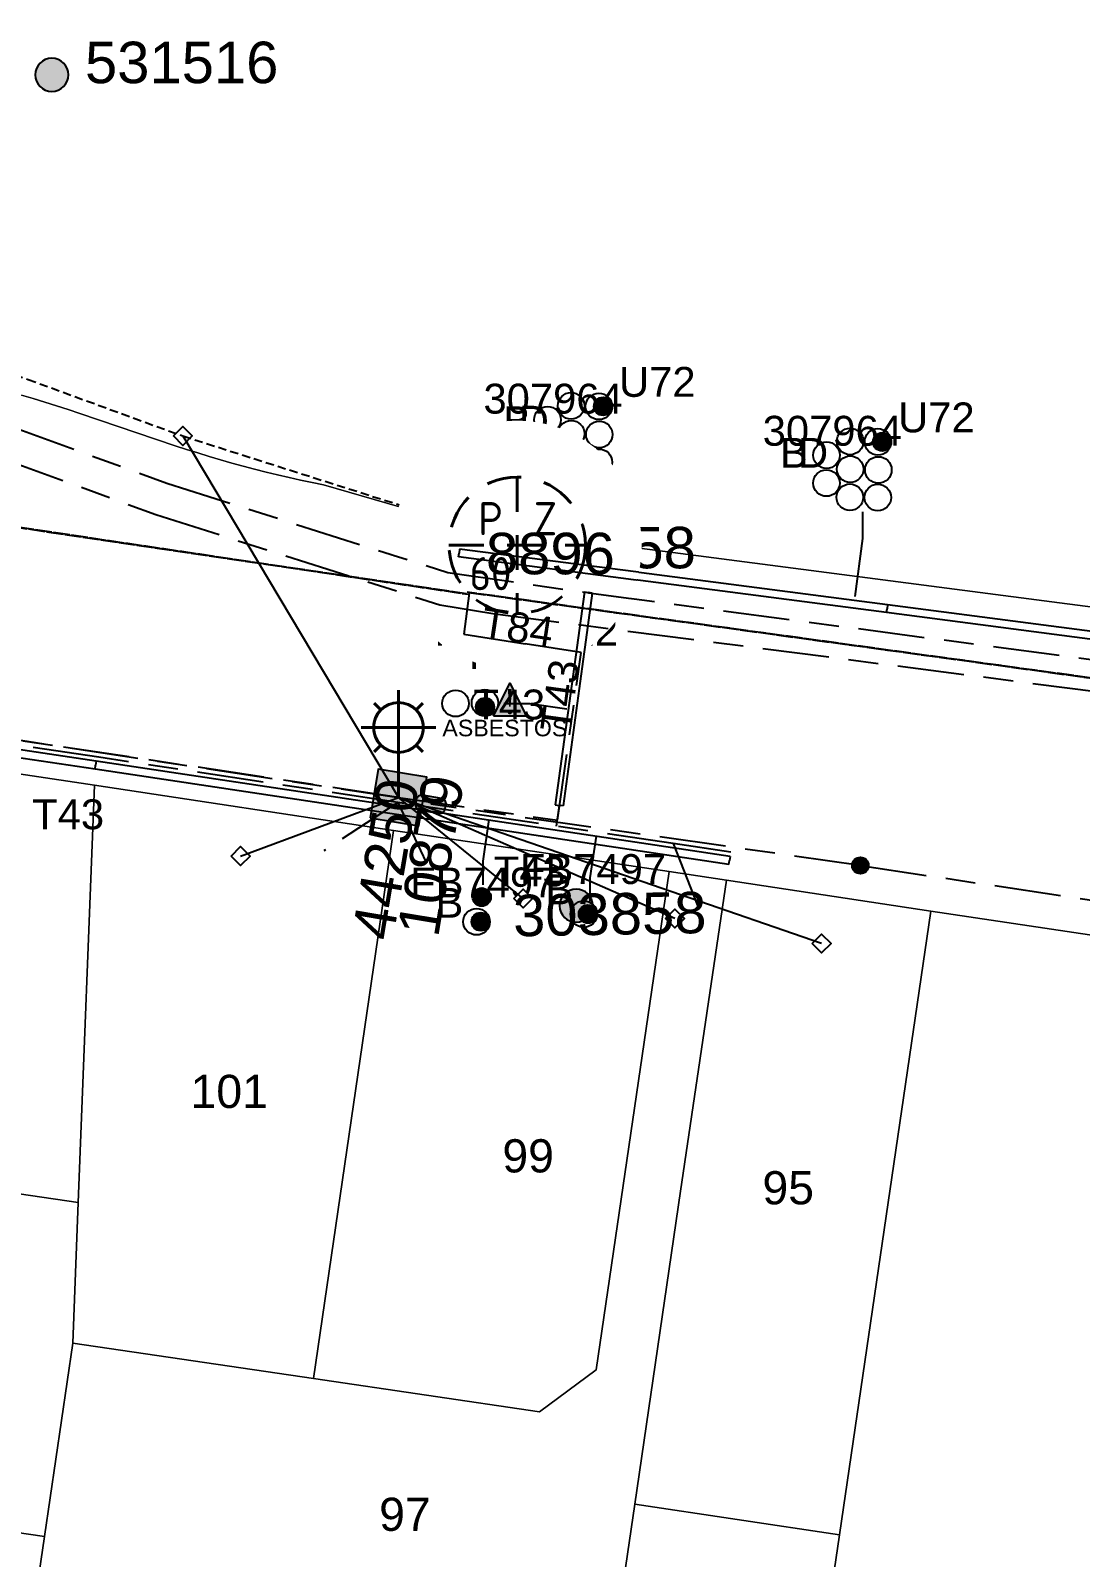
# Model space of a CAD drawing. Header units: metres. Extents: x 302094 to 304730, y 6265242 to 6268907.
# Drawn here: x 303761.1 to 303824.4, y 6267766.2 to 6267858.3 of the extents above; entities that cross this region are included whole.
import ezdxf
from ezdxf.enums import TextEntityAlignment as Align

# ---------------------------------------------------------------- set-up
doc = ezdxf.new("R2010")
doc.units = ezdxf.units.M
for name, pattern in [('Cable Exist OH', [1, 1, 0]), ('Cable Exist UG', [8.2, 4, -1.2, 1.8, -1.2]), ('Dash', [5, 3, -2]), ('DASHED', [0.75, 0.5, -0.25])]:
    doc.linetypes.add(name, pattern=pattern)
doc.layers.get('0').update_dxf_attribs({"color": 6})
for name, color, linetype in [('_User Miscellaneous12', 7, 'Continuous'), ('Duct_SP_EXT', 7, 'Continuous'), ('Equip_HV_EXT', 7, 'Continuous'), ('Equip_LV_EXT', 7, 'Continuous'), ('Equip_SL_EXT', 7, 'Continuous'), ('Equip_SP_SL_EXT', 7, 'Continuous'), ('Mains_HV_EXT', 1, 'Continuous'), ('Mains_LV_EXT', 5, 'Continuous'), ('Mains_SL_EXT', 3, 'Continuous'), ('Services_SP_EXT', 7, 'Continuous'), ('SupportsOH_SP_TR_HV_LV_SL_EXT', 7, 'Continuous'), ('SupportsUG_SP_LV_SL_EXT', 7, 'Continuous'), ('Trench_SP_EXT', 7, 'Continuous')]:
    doc.layers.add(name, color=color, linetype=linetype)
doc.layers.add('Cadastre Land Parcels_SP_EXT', color=7, linetype='Continuous', lineweight=5)
doc.layers.add('Cadastre Roads_SP_EXT', color=9, linetype='Continuous', lineweight=5)
doc.layers.add('UNKNOWN_FEATURES', color=1, linetype='DASHED', plot=False)
doc.styles.add('COLUMN_LABEL', font='arial.ttf')
doc.styles.add('iecARIAL', font='arial.ttf', dxfattribs={"height": 2})
doc.styles.add('iecNAME', font='times.ttf')
doc.styles.add('IESYMBOL1', font='isocp.shx')
doc.styles.add('POLE_LABEL', font='arial.ttf')
doc.styles.add('SLCP_LABEL', font='arial.ttf', dxfattribs={"height": 3.5})
doc.styles.get("Standard").update_dxf_attribs({"font": 'arial.ttf'})

# ---------------------------------------------------------------- blocks, each defined once
blk = doc.blocks.new('COLUMN_EXT')
blk.add_hatch(color=256).paths.add_polyline_path([(-1.485, 1.485), (-1.485, -1.485), (1.485, -1.485), (1.485, 1.485)])
blk.add_lwpolyline([(-1.485, -1.485), (1.485, -1.485), (1.485, 1.485), (-1.485, 1.485)], close=True)
for tag, height, style, flags, p in [('ASSET_NUM', 2.5, 'COLUMN_LABEL', 8, (2, 2)), ('STRUCTURE_PLANT_NUMBER', 0.2, 'POLE_LABEL', 9, (1.813, 0.031)), ('STREET_CODE', 0.2, 'COLUMN_LABEL', 9, (1.813, -0.2))]:
    blk.add_attdef(tag, text='', height=height, dxfattribs=dict(style=style, flags=flags)).set_placement(p, align=Align.MIDDLE_LEFT)
at = {"flags": 9}
for tag, p in [('OWNED_BY', (1.813, -0.6)), ('STATE', (1.813, -0.8)), ('COLUMN_TYPE', (1.813, -0.4)), ('USAGE', (1.813, -1)), ('STREETNAME', (1.813, -1.6)), ('SUBURB', (1.813, -1.8)), ('LEGEND', (1.813, -1.2)), ('LOCATION', (1.813, -1.4)), ('NOTES', (1.813, -2))]:
    blk.add_attdef(tag, text='', height=0.2, dxfattribs=at).set_placement(p, align=Align.MIDDLE_LEFT)
at = {"flags": 1}
blk.add_attdef('Z', (1.813, -2.351), '', height=0.2, dxfattribs=at)
blk = doc.blocks.new('DUCT_EXT')
blk.add_circle((0, 0.8), 0.8)
at = {"flags": 1}
blk.add_attdef('Z', (0, 0), '', height=0.2, dxfattribs=at)
at = {"flags": 9}
for tag, p in [('DUCT_CODE', (0, 0)), ('XSECT_TYPE', (0, -0.2)), ('STATE', (0, -0.6)), ('FB_REFERENCE', (0, -0.4)), ('NOTES', (0, -0.8))]:
    blk.add_attdef(tag, text='', height=0.2, dxfattribs=at).set_placement(p, align=Align.MIDDLE_LEFT)
blk = doc.blocks.new('SL_LANTERN_EXT')
at = {"lineweight": 40}
for p, q in [((0, 1.968), (0, 6.468)), ((-1.459, 5.676), (-1.061, 5.278)), ((1.458, 5.676), (1.06, 5.278)), ((-2.25, 4.218), (2.25, 4.218)), ((-1.459, 2.759), (-1.061, 3.157)), ((1.458, 2.759), (1.06, 3.157)), ((0, 0), (0, 2.721))]:
    blk.add_line(p, q, dxfattribs=at)
blk.add_circle((0, 4.218), 1.5, dxfattribs=at)
at = {"style": 'iecARIAL', "flags": 8}
blk.add_attdef('ASSET_NUM', (1.5, 1.5), '', height=2.5, dxfattribs=at)
for tag, p, height, flags in [('CONSTRUCTED_VOLTAGE', (0.981, -0.653), 0.2, 9), ('CONTROL_TYPE', (0.981, -0.853), 0.2, 9), ('LANTERN_PURPOSE', (0.981, -1.053), 0.2, 9), ('LNUMBER', (2.181, -3.253), 2.5, 8), ('OPERATING_VOLTAGE', (0.981, -1.653), 0.2, 9), ('ORIENTATION', (0.981, -1.853), 0.2, 9), ('LANTERN_TYPE', (0.981, -1.253), 0.2, 9), ('NO_PHASES', (0.981, -1.453), 0.2, 9), ('OWNED_BY', (0.981, -2.053), 0.2, 9), ('STATE', (0.981, -2.253), 0.2, 9), ('CEXIST', (0.981, -2.653), 0.2, 9), ('CNEW', (0.981, -2.853), 0.2, 9), ('USAGE', (0.981, -2.453), 0.2, 9), ('CNUMBER', (0.981, -3.053), 0.2, 9), ('CREMOVE', (0.981, -3.253), 0.2, 9), ('CREPLACE', (0.981, -3.453), 0.2, 9), ('LKINGHEIGHT', (0.981, -3.653), 0.2, 9), ('LBRACKET', (0.981, -3.853), 0.2, 9), ('LBRACKETVOCAB', (0.981, -4.053), 0.2, 9), ('LCATEGORY', (0.981, -4.253), 0.2, 9), ('LCHARGE1', (0.981, -4.453), 0.2, 9), ('LCHARGE1PERCENT', (0.981, -4.653), 0.2, 9), ('LCHARGE2', (0.981, -4.853), 0.2, 9), ('LCHARGE2PERCENT', (0.981, -5.053), 0.2, 9), ('LCHARGE3', (0.981, -5.253), 0.2, 9), ('LCHARGE3PERCENT', (0.981, -5.453), 0.2, 9), ('LEXIST', (0.981, -5.653), 0.2, 9), ('LLAMP', (0.981, -5.853), 0.2, 9), ('LLAMPVOCAB', (0.981, -6.053), 0.2, 9), ('LMAST', (0.981, -6.253), 0.2, 9), ('LMASTVOCAB', (0.981, -6.453), 0.2, 9), ('LNEW', (0.981, -6.653), 0.2, 9), ('LANTNUMBER', (0.981, -6.853), 0.2, 9), ('LOUTREACH', (0.981, -7.253), 0.2, 9), ('LOUTREACHVOCAB', (0.981, -7.453), 0.2, 9), ('LRATECODE', (0.981, -7.653), 0.2, 9), ('LREMOVE', (0.981, -7.853), 0.2, 9), ('LREPLACE', (0.981, -8.053), 0.2, 9), ('LTYPE', (0.981, -8.253), 0.2, 9), ('LTYPEVOCAB', (0.981, -8.453), 0.2, 9), ('STREETNAME', (0.981, -9.253), 0.2, 9), ('LEGEND', (0.981, -8.653), 0.2, 9), ('LOCATION', (0.981, -8.853), 0.2, 9), ('NOTES', (0.981, -9.053), 0.2, 9), ('SUBURB', (0.981, -9.453), 0.2, 1)]:
    blk.add_attdef(tag, p, '', height=height, dxfattribs=dict(flags=flags))
blk = doc.blocks.new('CCP_EXT')
at = {"flags": 9}
for tag, p in [('STATE', (0, -1.8)), ('USAGE', (0, -1.2)), ('LEGEND', (0, -1.4)), ('LIFE_SUPPORT', (0, -1.6)), ('NOTES', (0, -2))]:
    blk.add_attdef(tag, text='', height=0.2, dxfattribs=at).set_placement(p, align=Align.MIDDLE_LEFT)
blk.add_wipeout([(0, 0.566), (0.566, 0), (0, -0.566), (-0.566, 0)])
blk.add_lwpolyline([(-0.566, 0), (0, 0.566), (0.566, 0), (0, -0.566), (-0.566, 0)])
at = {"flags": 1}
blk.add_attdef('Z', (0, 0), '', height=0.2, dxfattribs=at)
at = {"flags": 9}
for tag, p in [('CCP_TYPE', (0, 0)), ('OPERATING_VOLTAGE', (0, -0.6)), ('ORIENTATION', (0, -0.8)), ('OWNED_BY', (0, -1)), ('CONSTRUCTED_VOLTAGE', (0, -0.2)), ('NO_PHASES', (0, -0.4))]:
    blk.add_attdef(tag, text='', height=0.2, dxfattribs=at).set_placement(p, align=Align.MIDDLE_LEFT)
blk = doc.blocks.new('POLE_EXT')
blk.add_hatch(color=256).paths.add_polyline_path([(-1, 0, 1), (1, 0, 1)])
blk.add_lwpolyline([(-1, 0, 1), (1, 0, 1)], format="xyb", close=True)
for tag, height, flags, p in [('pNumber', 2.5, 8, (-17.84, 2.067)), ('OWNED_BY', 0.2, 9, (1.355, -0.4)), ('SPECIAL_USE', 0.2, 9, (1.355, -0.8)), ('STATE', 0.2, 9, (1.355, -1)), ('PARENT', 0.2, 9, (1.355, -0.6)), ('cLV', 0.2, 9, (1.355, -1.4)), ('hDepth', 0.2, 9, (1.355, -1.6)), ('hDia', 0.2, 9, (1.355, -1.8)), ('USAGE', 0.2, 9, (1.355, -1.2)), ('cHV', 0.2, 9, (1.355, -2)), ('LBRACKET', 0.2, 9, (1.355, -2.2)), ('LExisting', 0.2, 9, (1.355, -2.4)), ('LANTNUMBER', 0.2, 9, (1.355, -2.6)), ('LOther', 0.2, 9, (1.355, -2.8)), ('cLinedev', 0.2, 9, (1.355, -3.4)), ('LRemove', 0.2, 9, (1.355, -3)), ('LEGEND', 0.2, 9, (1.355, -3.2)), ('LOCATION', 0.2, 9, (1.355, -3.6)), ('pExisting', 0.2, 9, (1.355, -3.8)), ('pFooting', 0.2, 9, (1.355, -4.4)), ('pNew', 0.2, 9, (1.355, -4.6)), ('PFNUMBER', 0.2, 9, (1.355, -4)), ('NEWPFNUMBER', 0.2, 9, (1.355, -4.2)), ('pRelocate', 0.2, 9, (1.355, -5)), ('pRemove', 0.2, 9, (1.355, -5.2)), ('pReplace', 0.2, 9, (1.355, -5.4)), ('pStay', 0.2, 9, (1.355, -5.6)), ('cspan', 0.2, 9, (1.355, -6)), ('STREETNAME', 0.2, 9, (1.355, -6.2)), ('SUBURB', 0.2, 9, (1.355, -6.4)), ('pType', 0.2, 9, (1.355, -5.8)), ('OPERATED_BY', 0.2, 9, (1.355, -7.014)), ('NOTES', 0.2, 9, (1.355, -6.6)), ('MAINTAINED_BY', 0.2, 9, (1.355, -6.814))]:
    blk.add_attdef(tag, text='', height=height, dxfattribs=dict(flags=flags)).set_placement(p, align=Align.MIDDLE_LEFT)
at = {"style": 'POLE_LABEL'}
for tag, height, flags, p in [('ASSET_NUM', 2.5, 8, (2, 2)), ('STRUCTURE_PLANT_NUMBER', 0.2, 9, (1.355, 0.028)), ('STREET_CODE', 0.2, 9, (1.355, -0.2))]:
    blk.add_attdef(tag, text='', height=height, dxfattribs=dict(at, flags=flags)).set_placement(p, align=Align.MIDDLE_LEFT)
at = {"flags": 1}
blk.add_attdef('Z', (1.355, -7.328), '', height=0.2, dxfattribs=at)
blk = doc.blocks.new('SL_STJ_EXT')
h = blk.add_hatch(color=256)
edge = h.paths.add_edge_path()
edge.add_ellipse((-0.586, 0.131), major_axis=(0.226, 0.226), ratio=1, start_angle=44.99996, end_angle=135)
edge.add_line((-0.906, 0.131), (-0.906, -0.131))
edge.add_ellipse((-0.586, -0.131), major_axis=(0.226, 0.226), ratio=1, start_angle=134.99996, end_angle=225)
edge.add_line((-0.586, -0.451), (0.586, -0.451))
edge.add_ellipse((0.586, -0.131), major_axis=(-0.226, 0.226), ratio=1, start_angle=134.99996, end_angle=225)
edge.add_line((0.906, -0.131), (0.906, 0.131))
edge.add_ellipse((0.586, 0.131), major_axis=(-0.226, 0.226), ratio=1, start_angle=224.99996, end_angle=315)
edge.add_line((0.586, 0.451), (-0.586, 0.451))
blk.add_lwpolyline([(-0.906, 0.131), (-0.906, -0.131, 0.414214), (-0.586, -0.451), (0.586, -0.451, 0.414214), (0.906, -0.131), (0.906, 0.131, 0.414214), (0.586, 0.451), (-0.586, 0.451, 0.414214)], format="xyb", close=True)
at = {"flags": 1}
blk.add_attdef('Z', (0, 0), '', height=0.2, dxfattribs=at)
at = {"flags": 9}
for tag, p in [('ORIENTATION', (0, 0)), ('USAGE', (0, -0.2)), ('LEGEND', (0, -0.4)), ('NOTES', (0, -0.6))]:
    blk.add_attdef(tag, text='', height=0.2, dxfattribs=at).set_placement(p, align=Align.MIDDLE_LEFT)
blk = doc.blocks.new('LV_STJ_EXT')
h = blk.add_hatch(color=256)
edge = h.paths.add_edge_path()
edge.add_ellipse((-0.586, 0.131), major_axis=(0.226, 0.226), ratio=1, start_angle=44.99996, end_angle=135)
edge.add_line((-0.906, 0.131), (-0.906, -0.131))
edge.add_ellipse((-0.586, -0.131), major_axis=(0.226, 0.226), ratio=1, start_angle=134.99996, end_angle=225)
edge.add_line((-0.586, -0.451), (0.586, -0.451))
edge.add_ellipse((0.586, -0.131), major_axis=(-0.226, 0.226), ratio=1, start_angle=134.99996, end_angle=225)
edge.add_line((0.906, -0.131), (0.906, 0.131))
edge.add_ellipse((0.586, 0.131), major_axis=(-0.226, 0.226), ratio=1, start_angle=224.99996, end_angle=315)
edge.add_line((0.586, 0.451), (-0.586, 0.451))
blk.add_lwpolyline([(-0.906, 0.131), (-0.906, -0.131, 0.414214), (-0.586, -0.451), (0.586, -0.451, 0.414214), (0.906, -0.131), (0.906, 0.131, 0.414214), (0.586, 0.451), (-0.586, 0.451, 0.414214)], format="xyb", close=True)
at = {"flags": 1}
blk.add_attdef('Z', (0, 0), '', height=0.2, dxfattribs=at)
at = {"flags": 9}
for tag, p in [('ORIENTATION', (0, 0)), ('USAGE', (0, -0.2)), ('LEGEND', (0, -0.4)), ('NOTES', (0, -0.6))]:
    blk.add_attdef(tag, text='', height=0.2, dxfattribs=at).set_placement(p, align=Align.MIDDLE_LEFT)
blk = doc.blocks.new('HV_STJ_EXT')
h = blk.add_hatch(color=256)
edge = h.paths.add_edge_path()
edge.add_ellipse((-0.586, 0.131), major_axis=(0.226, 0.226), ratio=1, start_angle=44.99996, end_angle=135)
edge.add_line((-0.906, 0.131), (-0.906, -0.131))
edge.add_ellipse((-0.586, -0.131), major_axis=(0.226, 0.226), ratio=1, start_angle=134.99996, end_angle=225)
edge.add_line((-0.586, -0.451), (0.586, -0.451))
edge.add_ellipse((0.586, -0.131), major_axis=(-0.226, 0.226), ratio=1, start_angle=134.99996, end_angle=225)
edge.add_line((0.906, -0.131), (0.906, 0.131))
edge.add_ellipse((0.586, 0.131), major_axis=(-0.226, 0.226), ratio=1, start_angle=224.99996, end_angle=315)
edge.add_line((0.586, 0.451), (-0.586, 0.451))
blk.add_lwpolyline([(-0.906, 0.131), (-0.906, -0.131, 0.414214), (-0.586, -0.451), (0.586, -0.451, 0.414214), (0.906, -0.131), (0.906, 0.131, 0.414214), (0.586, 0.451), (-0.586, 0.451, 0.414214)], format="xyb", close=True)
for tag, flags, p in [('ORIENTATION', 9, (1.5, 0)), ('Z', 1, (1.5, -0.8)), ('USAGE', 9, (1.5, -0.2)), ('LEGEND', 9, (1.5, -0.4)), ('NOTES', 9, (1.5, -0.6))]:
    blk.add_attdef(tag, text='', height=0.2, dxfattribs=dict(flags=flags)).set_placement(p, align=Align.MIDDLE_LEFT)
blk = doc.blocks.new('WARNING_FEATURE_EXT')
h = blk.add_hatch(color=2)
h.dxf.hatch_style = 1
h.paths.add_polyline_path([(0.001, 1.995), (-0.994, -0.001), (0.997, -0.001)])
at = {"color": 18, "true_color": 0x000000}
blk.add_lwpolyline([(-0.994, -0.001), (0.001, 1.995), (0.997, -0.001)], close=True, dxfattribs=at)
at = {"color": 18, "true_color": 0x000000, "insert": (0.001, 0.872), "char_height": 1.5, "attachment_point": 5, "line_spacing_factor": 1.5, "style": 'iecNAME'}
blk.add_mtext_dynamic_manual_height_columns('!', width=1.5, gutter_width=4, heights=[0], dxfattribs=at)
at = {"color": 2, "flags": 1}
for tag, p in [('STATE', (1.191, 2.008)), ('HAZMAT_ID', (1.191, 0.723))]:
    blk.add_attdef(tag, p, '', height=0.8, dxfattribs=at)
at = {"color": 2}
blk.add_attdef('WARNING_TYPE', text='', height=1, dxfattribs=at).set_placement((-4.067, -1.217), (4.875, -1.217), align=Align.ALIGNED)
at = {"color": 2, "flags": 1}
blk.add_attdef('WARNING_DESC', text='', height=0.8, dxfattribs=at).set_placement((1.191, -0.562), align=Align.MIDDLE_CENTER)
blk = doc.blocks.new('CABLE_LARGE_EXT')
h = blk.add_hatch(color=256)
edge = h.paths.add_edge_path()
edge.add_arc((0, 0.55), 0.55, 0, 360)
blk.add_circle((0, 0.55), 0.55)
at = {"flags": 1}
blk.add_attdef('Z', (0, 0), '', height=0.2, dxfattribs=at)
at = {"flags": 9}
for tag, p in [('COND_CODE', (0, 0)), ('XSECT_SIZE', (0, -0.6)), ('STATE', (0, -0.4)), ('FB_REFERENCE', (0, -0.2)), ('NOTES', (0, -0.8))]:
    blk.add_attdef(tag, text='', height=0.2, dxfattribs=at).set_placement(p, align=Align.MIDDLE_LEFT)
blk = doc.blocks.new('SLCP_ZELL_EXT')
blk.add_wipeout([(-0.236, 7.5), (-0.706, 7.47), (-1.174, 7.411), (-1.637, 7.323), (-2.093, 7.206), (-2.542, 7.06), (-2.98, 6.887), (-3.407, 6.686), (-3.82, 6.459), (-4.218, 6.206), (-4.599, 5.929), (-4.962, 5.629), (-5.306, 5.306), (-5.629, 4.962), (-5.929, 4.599), (-6.206, 4.218), (-6.459, 3.82), (-6.686, 3.407), (-6.887, 2.98), (-7.06, 2.542), (-7.206, 2.093), (-7.323, 1.637), (-7.411, 1.174), (-7.47, 0.706), (-7.5, 0.236), (-7.5, -0.236), (-7.47, -0.706), (-7.411, -1.174), (-7.323, -1.637), (-7.206, -2.093), (-7.06, -2.542), (-6.887, -2.98), (-6.686, -3.407), (-6.459, -3.82), (-6.206, -4.218), (-5.929, -4.599), (-5.629, -4.962), (-5.306, -5.306), (-4.962, -5.629), (-4.599, -5.929), (-4.218, -6.206), (-3.82, -6.459), (-3.407, -6.686), (-2.98, -6.887), (-2.542, -7.06), (-2.093, -7.206), (-1.637, -7.323), (-1.174, -7.411), (-0.706, -7.47), (-0.236, -7.5), (0.236, -7.5), (0.706, -7.47), (1.174, -7.411), (1.637, -7.323), (2.093, -7.206), (2.542, -7.06), (2.98, -6.887), (3.407, -6.686), (3.82, -6.459), (4.218, -6.206), (4.599, -5.929), (4.962, -5.629), (5.306, -5.306), (5.629, -4.962), (5.929, -4.599), (6.206, -4.218), (6.459, -3.82), (6.686, -3.407), (6.887, -2.98), (7.06, -2.542), (7.206, -2.093), (7.323, -1.637), (7.411, -1.174), (7.47, -0.706), (7.5, -0.236), (7.5, 0.236), (7.47, 0.706), (7.411, 1.174), (7.323, 1.637), (7.206, 2.093), (7.06, 2.542), (6.887, 2.98), (6.686, 3.407), (6.459, 3.82), (6.206, 4.218), (5.929, 4.599), (5.629, 4.962), (5.306, 5.306), (4.962, 5.629), (4.599, 5.929), (4.218, 6.206), (3.82, 6.459), (3.407, 6.686), (2.98, 6.887), (2.542, 7.06), (2.093, 7.206), (1.637, 7.323), (1.174, 7.411), (0.706, 7.47), (0.236, 7.5)])
at = {"linetype": 'Dash', "lineweight": 40, "ltscale": 0.7}
for p, q in [((0, 4.109), (0, -4.109)), ((-4.109, 0), (4.109, 0))]:
    blk.add_line(p, q, dxfattribs=at)
blk.add_circle((0, 0), 4.109, dxfattribs=at)
at = {"lineweight": 40, "style": 'IESYMBOL1'}
for s, p in [('P', (-1.604, 0)), ('Z', (1.702, 0)), ('60', (-1.612, -3.312))]:
    blk.add_text(s, height=2, dxfattribs=at).set_placement(p, align=Align.BOTTOM_CENTER)
at = {"style": 'SLCP_LABEL'}
for tag, height, flags, p in [('ASSET_NUM', 2.5, 8, (2, 2)), ('STREET_CODE', 0.2, 9, (0, -0.2))]:
    blk.add_attdef(tag, text='', height=height, dxfattribs=dict(at, flags=flags)).set_placement(p, align=Align.MIDDLE_LEFT)
at = {"flags": 1}
blk.add_attdef('Z', (0, 0), '', height=0.2, dxfattribs=at)
at = {"flags": 9}
for tag, p in [('OPERATING_VOLTAGE', (0, -1)), ('CONSTRUCTED_VOLTAGE', (0, -0.4)), ('CONTROL_TYPE', (0, -0.6)), ('NO_PHASES', (0, -0.8)), ('ORIENTATION', (0, -1.2)), ('OWNED_BY', (0, -1.4)), ('USAGE', (0, -1.6)), ('LOCATION', (0, -1.8)), ('STATE', (0, -2)), ('NOTES', (0, -2.2))]:
    blk.add_attdef(tag, text='', height=0.2, dxfattribs=at).set_placement(p, align=Align.MIDDLE_LEFT)
blk = doc.blocks.new('CONNECTOR_NODE_EXT')
h = blk.add_hatch(color=256)
edge = h.paths.add_edge_path()
edge.add_arc((0, 0), 0.5, 0, 360)
blk.add_circle((0, 0), 0.5)
at = {"flags": 1}
blk.add_attdef('Z', (0, 0), '', height=0.2, dxfattribs=at)
at = {"flags": 9}
for tag, p in [('CONNECTOR_TYPE', (0, 0)), ('OPERATING_VOLTAGE', (0, -0.6)), ('ORIENTATION', (0, -0.8)), ('SUBTYPE', (0, -1)), ('CONSTRUCTED_VOLTAGE', (0, -0.2)), ('NO_PHASES', (0, -0.4)), ('USAGE', (0, -1.2)), ('NOTES', (0, -1.4))]:
    blk.add_attdef(tag, text='', height=0.2, dxfattribs=at).set_placement(p, align=Align.MIDDLE_LEFT)

msp = doc.modelspace()

# ---------------------------------------------------------------- linework, layer by layer
at = {"layer": '_User Miscellaneous12'}
for p, q in [((303812.673, 6267823.18), (303812.704, 6267823.418)), ((303812.673, 6267823.18), (303812.704, 6267823.418)), ((303812.735, 6267823.656), (303812.704, 6267823.418)), ((303812.735, 6267823.656), (303812.704, 6267823.418)), ((303850.201, 6267818.779), (303812.735, 6267823.656)), ((303850.135, 6267818.304), (303812.673, 6267823.18)), ((303764.99, 6267813.746), (303748.057, 6267816.29)), ((303765.061, 6267814.221), (303748.129, 6267816.765)), ((303765.061, 6267814.221), (303765.025, 6267813.984)), ((303803.248, 6267808.484), (303765.061, 6267814.221)), ((303764.99, 6267813.746), (303765.025, 6267813.984)), ((303803.177, 6267808.009), (303764.99, 6267813.746)), ((303792.719, 6267811.6), (303792.957, 6267811.567)), ((303793.194, 6267811.535), (303792.957, 6267811.567)), ((303803.177, 6267808.009), (303803.212, 6267808.247)), ((303803.248, 6267808.484), (303803.212, 6267808.247))]:
    msp.add_line(p, q, dxfattribs=at)
at = {"layer": 'Cadastre Land Parcels_SP_EXT', "linetype": 'Continuous'}
msp.add_lwpolyline([(303760.563, 6267836.294), (303761.267, 6267836.083), (303761.969, 6267835.869), (303762.67, 6267835.649), (303763.37, 6267835.42), (303764.067, 6267835.186), (303769.823, 6267833.237), (303770.501, 6267833.016), (303771.181, 6267832.801), (303771.862, 6267832.592), (303772.546, 6267832.39), (303773.23, 6267832.195), (303773.918, 6267832.007), (303774.605, 6267831.825), (303775.295, 6267831.65), (303775.986, 6267831.482), (303776.679, 6267831.32), (303777.372, 6267831.167), (303778.068, 6267831.019), (303778.763, 6267830.878), (303787.144, 6267828.459), (303850.403, 6267820.225)], dxfattribs=at)
for points in [[(303764.956, 6267812.782), (303747.915, 6267815.341), (303741.001, 6267810.215), (303738.244, 6267791.414), (303763.979, 6267787.642), (303764.956, 6267812.782)], [(303782.977, 6267810.055), (303764.956, 6267812.782), (303763.979, 6267787.642), (303763.648, 6267779.153), (303778.159, 6267777.023), (303782.977, 6267810.055)], [(303799.573, 6267807.58), (303782.977, 6267810.055), (303778.159, 6267777.023), (303791.764, 6267775.025), (303795.171, 6267777.56), (303799.573, 6267807.58)], [(303803.034, 6267807.06), (303799.573, 6267807.58), (303795.171, 6267777.56), (303791.764, 6267775.025), (303778.159, 6267777.023), (303763.648, 6267779.153), (303761.938, 6267767.501), (303761.179, 6267762.31), (303795.719, 6267757.264), (303797.504, 6267769.459), (303800.262, 6267788.31), (303803.034, 6267807.06)], [(303809.837, 6267767.619), (303815.344, 6267805.182), (303803.034, 6267807.06), (303800.262, 6267788.31), (303797.504, 6267769.459), (303809.837, 6267767.619)], [(303804.365, 6267730.294), (303806.52, 6267730.482), (303808.667, 6267730.751), (303810.801, 6267731.099), (303812.922, 6267731.528), (303815.025, 6267732.034), (303817.108, 6267732.618), (303819.168, 6267733.28), (303821.201, 6267734.017), (303823.205, 6267734.83), (303825.179, 6267735.717), (303827.117, 6267736.676), (303828.667, 6267737.481), (303833.958, 6267773.493), (303838.103, 6267801.792), (303815.344, 6267805.182), (303809.837, 6267767.619), (303804.365, 6267730.294)], [(303763.979, 6267787.642), (303738.244, 6267791.414), (303735.308, 6267771.407), (303761.938, 6267767.501), (303763.648, 6267779.153), (303763.979, 6267787.642)], [(303761.938, 6267767.501), (303735.308, 6267771.407), (303732.393, 6267751.54), (303759.021, 6267747.634), (303761.033, 6267761.336), (303761.179, 6267762.31), (303761.938, 6267767.501)], [(303809.837, 6267767.619), (303797.504, 6267769.459), (303795.719, 6267757.264), (303791.846, 6267730.788), (303793.92, 6267730.518), (303796.004, 6267730.323), (303798.092, 6267730.203), (303800.183, 6267730.159), (303802.276, 6267730.188), (303804.365, 6267730.294), (303809.837, 6267767.619)]]:
    msp.add_lwpolyline(points, close=True, dxfattribs=at)
at = {"layer": 'Duct_SP_EXT'}
for p, q in [((303786.894, 6267826.535), (303786.925, 6267826.773)), ((303812.673, 6267823.18), (303786.894, 6267826.535)), ((303786.956, 6267827.011), (303786.925, 6267826.773)), ((303812.735, 6267823.656), (303786.956, 6267827.011)), ((303794.471, 6267824.425), (303792.719, 6267811.6)), ((303794.947, 6267824.36), (303793.194, 6267811.535)), ((303794.471, 6267824.425), (303794.709, 6267824.392)), ((303794.947, 6267824.36), (303794.709, 6267824.392)), ((303812.673, 6267823.18), (303812.704, 6267823.418)), ((303812.673, 6267823.18), (303812.704, 6267823.418)), ((303812.735, 6267823.656), (303812.704, 6267823.418)), ((303812.735, 6267823.656), (303812.704, 6267823.418)), ((303850.201, 6267818.779), (303812.735, 6267823.656)), ((303850.135, 6267818.304), (303812.673, 6267823.18)), ((303792.719, 6267811.6), (303792.957, 6267811.567)), ((303793.194, 6267811.535), (303792.957, 6267811.567))]:
    msp.add_line(p, q, dxfattribs=at)
for points in [[(303794.414, 6267831.388), (303794.414, 6267829.789), (303793.959, 6267826.287)], [(303811.225, 6267829.247), (303811.225, 6267827.648), (303810.769, 6267824.146)], [(303789.613, 6267817.701), (303791.179, 6267817.701), (303793.406, 6267817.377)], [(303788.366, 6267806.781), (303788.366, 6267808.213), (303788.74, 6267810.725)], [(303794.826, 6267805.778), (303794.826, 6267807.209), (303795.201, 6267809.721)]]:
    msp.add_lwpolyline(points, dxfattribs=at)
at = {"layer": 'Mains_LV_EXT', "linetype": 'Continuous'}
for points in [[(303789.892, 6267824.113, 0.964062), (303785.142, 6267824.817)], [(303785.146, 6267824.637, 0.437238), (303787.214, 6267821.888)]]:
    msp.add_lwpolyline(points, format="xyb", dxfattribs=at)
at = {"layer": 'Mains_SL_EXT', "linetype": 'Cable Exist UG'}
for points in [[(303811.095, 6267807.943), (303785.216, 6267811.636)], [(303811.095, 6267807.943), (303834.865, 6267804.386)]]:
    msp.add_lwpolyline(points, dxfattribs=at)
at = {"layer": 'Trench_SP_EXT', "linetype": 'Cable Exist UG'}
for points in [[(303794.709, 6267824.392), (303794.918, 6267825.733)], [(303783.23, 6267811.736), (303778.765, 6267808.818)], [(303783.23, 6267811.736), (303785.297, 6267807.392)], [(303792.957, 6267811.567), (303792.773, 6267810.313)]]:
    msp.add_lwpolyline(points, dxfattribs=at)

# ---------------------------------------------------------------- block references
at = {"layer": 'Duct_SP_EXT'}
for name, p, rotation in [('DUCT_EXT', (303794.47, 6267835.639), 90.0000000000002), ('DUCT_EXT', (303796.146, 6267835.609), 90.0000000000002), ('DUCT_EXT', (303793.049, 6267834.808), 90.0000000000002), ('CABLE_LARGE_EXT', (303796.146, 6267835.609), 90.0000000000002), ('DUCT_EXT', (303794.477, 6267833.962), 90.0000000000002), ('DUCT_EXT', (303796.168, 6267833.919), 90.0000000000002), ('DUCT_EXT', (303793.042, 6267833.131), 90.0000000000002), ('DUCT_EXT', (303809.86, 6267832.667), 90.0000000000002), ('DUCT_EXT', (303811.281, 6267833.498), 90.0000000000002), ('DUCT_EXT', (303812.957, 6267833.469), 90.0000000000002), ('CABLE_LARGE_EXT', (303812.957, 6267833.469), 90.0000000000002), ('DUCT_EXT', (303794.454, 6267832.273), 90.0000000000002), ('DUCT_EXT', (303796.15, 6267832.24), 90.0000000000002), ('DUCT_EXT', (303811.288, 6267831.822), 90.0000000000002), ('DUCT_EXT', (303812.979, 6267831.778), 90.0000000000002), ('DUCT_EXT', (303809.852, 6267830.991), 90.0000000000002), ('DUCT_EXT', (303811.265, 6267830.133), 90.0000000000002), ('DUCT_EXT', (303812.948, 6267830.115), 90.0000000000002), ('CABLE_LARGE_EXT', (303788.838, 6267806.039), 90.0000000000002), ('DUCT_EXT', (303788.775, 6267804.559), 90.08828309805034), ('CABLE_LARGE_EXT', (303788.775, 6267804.559), 90.08828309805034), ('DUCT_EXT', (303795.234, 6267805.018), 90.08828309805034), ('CABLE_LARGE_EXT', (303795.234, 6267805.018), 90.08828309805034)]:
    msp.add_blockref(name, p, dxfattribs=dict(at, rotation=rotation))
ref = msp.add_blockref('WARNING_FEATURE_EXT', (303789.98, 6267816.945), dxfattribs=at)
ref.add_attrib('WARNING_TYPE', 'ASBESTOS', (303785.914, 6267815.729), dxfattribs={"layer": '0', "color": 2, "height": 1})
for name, p in [('DUCT_EXT', (303786.708, 6267816.914)), ('DUCT_EXT', (303788.48, 6267816.945)), ('CABLE_LARGE_EXT', (303788.48, 6267816.945))]:
    msp.add_blockref(name, p, dxfattribs=at)
at = {"layer": 'Equip_HV_EXT', "rotation": 170.7503965916248}
msp.add_blockref('HV_STJ_EXT', (303794.796, 6267824.365), dxfattribs=at)
at = {"layer": 'Equip_LV_EXT', "rotation": 350.9615783235946}
msp.add_blockref('LV_STJ_EXT', (303790.895, 6267821.305), dxfattribs=at)
at = {"layer": 'Equip_SL_EXT', "rotation": 170.6914340659596}
msp.add_blockref('SL_STJ_EXT', (303785.216, 6267811.636), dxfattribs=at)
at = {"layer": 'Equip_SL_EXT'}
msp.add_blockref('CONNECTOR_NODE_EXT', (303811.095, 6267807.943), dxfattribs=at)
at = {"layer": 'Equip_SP_SL_EXT'}
ref = msp.add_blockref('SL_LANTERN_EXT', (303783.271, 6267812.041), dxfattribs=at)
ref.add_attrib('ASSET_NUM', '10879', dxfattribs={"layer": '0', "height": 2.5, "rotation": 80.62224, "style": 'iecARIAL'}).set_placement((303784.771, 6267813.541), align=Align.TOP_RIGHT)
at = {"layer": 'SupportsOH_SP_TR_HV_LV_SL_EXT'}
ref = msp.add_blockref('POLE_EXT', (303762.385, 6267855.586), dxfattribs=at)
ref.add_attrib('ASSET_NUM', '531516', dxfattribs={"layer": '0', "height": 2.5, "style": 'POLE_LABEL'}).set_placement((303764.385, 6267856.336), align=Align.MIDDLE_LEFT)
ref = msp.add_blockref('POLE_EXT', (303787.533, 6267824.351), dxfattribs=at)
ref.add_attrib('ASSET_NUM', '781358', dxfattribs={"layer": '0', "height": 2.5, "style": 'POLE_LABEL'}).set_placement((303789.533, 6267825.101), align=Align.BOTTOM_LEFT)
at = {"layer": 'SupportsUG_SP_LV_SL_EXT'}
ref = msp.add_blockref('COLUMN_EXT', (303783.271, 6267812.041), dxfattribs=dict(at, rotation=350.4039391449217))
ref.add_attrib('ASSET_NUM', '44250', dxfattribs={"layer": '0', "height": 2.5, "rotation": 80.44016, "style": 'COLUMN_LABEL'}).set_placement((303785.271, 6267812.791), align=Align.BOTTOM_RIGHT)

# ---------------------------------------------------------------- texts
at = {"layer": 'Cadastre Land Parcels_SP_EXT'}
for s, p in [('101', (303770.744, 6267793.331)), ('99', (303789.529, 6267789.449)), ('95', (303805.196, 6267787.526)), ('97', (303782.106, 6267767.848))]:
    msp.add_text(s, height=2, dxfattribs=at).set_placement(p)
at = {"layer": 'Duct_SP_EXT'}
for s, p in [('U72', (303796.557, 6267836.186)), ('307964', (303788.39, 6267835.175)), ('B', (303789.579, 6267833.813)), ('D', (303790.518, 6267833.849)), ('U72', (303813.368, 6267834.045)), ('307964', (303805.213, 6267833.24)), ('B', (303806.248, 6267831.913)), ('D', (303807.341, 6267831.913)), ('FB87-212', (303785.454, 6267821.193)), ('F', (303787.504, 6267819.793)), ('T43', (303787.78, 6267816.745)), ('T43', (303761.204, 6267810.13)), ('FB7497', (303790.588, 6267806.829)), ('FB7497', (303783.974, 6267806.022)), ('B', (303792.114, 6267805.602)), ('B', (303785.499, 6267804.795))]:
    msp.add_text(s, height=1.8, dxfattribs=at).set_placement(p)

# ---------------------------------------------------------------- next in the draw order: block references
at = {"layer": 'Services_SP_EXT'}
for p in [(303770.278, 6267833.826), (303773.76, 6267808.514), (303790.777, 6267805.951), (303799.927, 6267804.748), (303808.763, 6267803.242)]:
    msp.add_blockref('CCP_EXT', p, dxfattribs=at)

# ---------------------------------------------------------------- next in the draw order: linework, layer by layer
at = {"layer": 'Cadastre Roads_SP_EXT', "linetype": 'Continuous'}
for points in [[(303850.403, 6267820.225), (303787.144, 6267828.459), (303778.763, 6267830.878), (303778.068, 6267831.019), (303777.373, 6267831.166), (303776.679, 6267831.32), (303775.986, 6267831.482), (303775.295, 6267831.65), (303774.605, 6267831.825), (303773.918, 6267832.007), (303773.23, 6267832.195), (303772.546, 6267832.39), (303771.862, 6267832.592), (303771.181, 6267832.801), (303770.501, 6267833.016), (303769.823, 6267833.237), (303764.067, 6267835.186), (303763.37, 6267835.42), (303762.67, 6267835.649), (303761.969, 6267835.869), (303761.267, 6267836.083), (303760.563, 6267836.294)], [(303747.915, 6267815.341), (303764.956, 6267812.782), (303782.977, 6267810.055), (303799.573, 6267807.58), (303803.034, 6267807.06), (303815.344, 6267805.183), (303838.103, 6267801.792)]]:
    msp.add_lwpolyline(points, dxfattribs=at)
at = {"layer": 'Mains_LV_EXT', "linetype": 'Cable Exist UG'}
msp.add_lwpolyline([(303734.19, 6267777.581), (303739.142, 6267811.335), (303747.39, 6267817.451), (303783.271, 6267812.041)], dxfattribs=at)
at = {"layer": 'Mains_SL_EXT', "linetype": 'Cable Exist UG'}
msp.add_lwpolyline([(303783.271, 6267812.041), (303747.39, 6267817.451), (303739.681, 6267811.807), (303739.364, 6267809.392), (303734.21, 6267774.257), (303733.328, 6267771.705)], dxfattribs=at)
at = {"layer": 'Services_SP_EXT'}
for points in [[(303770.278, 6267833.826), (303783.271, 6267812.041)], [(303773.76, 6267808.514), (303783.271, 6267812.041)], [(303790.777, 6267805.951), (303783.271, 6267812.041)], [(303808.763, 6267803.242), (303783.271, 6267812.041)], [(303799.927, 6267804.748), (303783.271, 6267812.041)]]:
    msp.add_lwpolyline(points, dxfattribs=at)
at = {"layer": 'Trench_SP_EXT', "linetype": 'Cable Exist UG'}
for points in [[(303803.289, 6267808.741), (303799.825, 6267809.261), (303783.23, 6267811.736), (303765.209, 6267814.463), (303748.167, 6267817.022)], [(303799.825, 6267809.261), (303801.677, 6267804.508)]]:
    msp.add_lwpolyline(points, dxfattribs=at)
at = {"layer": 'UNKNOWN_FEATURES'}
msp.add_lwpolyline([(303585.46, 6267858.257), (303642.989, 6267851.212), (303693.534, 6267844.571), (303702.656, 6267843.877), (303707.515, 6267845.365), (303711.183, 6267847.149), (303716.24, 6267850.421), (303721.522, 6267852.104), (303726.165, 6267852.502), (303730.617, 6267851.908), (303734.979, 6267850.025), (303743.606, 6267844.472), (303751.637, 6267840.407), (303760.957, 6267837.234), (303770.278, 6267833.826), (303787.144, 6267828.459)], dxfattribs=at)

# ---------------------------------------------------------------- next in the draw order: block references
at = {"layer": 'SupportsOH_SP_TR_HV_LV_SL_EXT'}
ref = msp.add_blockref('POLE_EXT', (303793.975, 6267805.521), dxfattribs=at)
ref.add_attrib('ASSET_NUM', '303858', dxfattribs={"layer": '0', "height": 2.5, "rotation": 1, "style": 'POLE_LABEL'}).set_placement((303795.975, 6267806.271), align=Align.TOP_CENTER)

# ---------------------------------------------------------------- next in the draw order: texts
at = {"layer": 'Duct_SP_EXT'}
msp.add_text('T43', height=1.8, dxfattribs=at).set_placement((303789.011, 6267806.685))

# ---------------------------------------------------------------- next in the draw order: block references
at = {"layer": 'Equip_SL_EXT'}
ref = msp.add_blockref('SLCP_ZELL_EXT', (303790.423, 6267827.243), dxfattribs=at)
ref.add_attrib('ASSET_NUM', '8896', dxfattribs={"layer": '0', "height": 2.5, "style": 'SLCP_LABEL'}).set_placement((303792.423, 6267827.993), align=Align.TOP_CENTER)

# ---------------------------------------------------------------- next in the draw order: linework, layer by layer
at = {"layer": '_User Miscellaneous12'}
for p, q in [((303786.894, 6267826.535), (303786.925, 6267826.773)), ((303812.673, 6267823.18), (303786.894, 6267826.535)), ((303786.956, 6267827.011), (303786.925, 6267826.773)), ((303812.735, 6267823.656), (303786.956, 6267827.011)), ((303794.471, 6267824.425), (303792.719, 6267811.6)), ((303794.947, 6267824.36), (303793.194, 6267811.535)), ((303794.471, 6267824.425), (303794.709, 6267824.392)), ((303794.947, 6267824.36), (303794.709, 6267824.392))]:
    msp.add_line(p, q, dxfattribs=at)
at = {"layer": 'Mains_HV_EXT', "linetype": 'Cable Exist UG'}
for points in [[(303667.377, 6267843.719), (303690.892, 6267840.667), (303693.225, 6267841.586), (303702.993, 6267840.843), (303708.617, 6267842.564), (303712.66, 6267844.531), (303717.533, 6267847.685), (303722.112, 6267849.143), (303726.094, 6267849.485), (303729.809, 6267848.99), (303733.563, 6267847.368), (303742.112, 6267841.866), (303750.47, 6267837.635), (303759.958, 6267834.405), (303769.307, 6267830.987), (303786.234, 6267825.6), (303794.796, 6267824.365)], [(303695.459, 6267840.413), (303696.962, 6267839.296), (303703.218, 6267838.82), (303709.351, 6267840.698), (303713.644, 6267842.786), (303718.395, 6267845.86), (303722.506, 6267847.17), (303726.047, 6267847.474), (303729.27, 6267847.044), (303732.619, 6267845.598), (303741.117, 6267840.128), (303749.693, 6267835.787), (303759.293, 6267832.519), (303768.661, 6267829.094), (303785.766, 6267823.651), (303788.96, 6267823.123), (303849.666, 6267815.28), (303849.666, 6267815.28), (303858.843, 6267813.912)], [(303794.723, 6267824.374), (303849.357, 6267817.125), (303866.481, 6267814.296)]]:
    msp.add_lwpolyline(points, dxfattribs=at)
at = {"layer": 'Mains_LV_EXT', "linetype": 'Cable Exist OH'}
for points in [[(303720.024, 6267834.301), (303728.343, 6267833.067), (303787.503, 6267824.284)], [(303858.82, 6267814.588), (303787.409, 6267824.416)]]:
    msp.add_lwpolyline(points, dxfattribs=at)
at = {"layer": 'Mains_LV_EXT', "linetype": 'Cable Exist UG'}
for points in [[(303787.533, 6267824.351), (303787.214, 6267821.888), (303790.895, 6267821.305)], [(303783.271, 6267812.041), (303792.856, 6267810.673), (303794.282, 6267820.777), (303790.895, 6267821.305)]]:
    msp.add_lwpolyline(points, dxfattribs=at)
at = {"layer": 'Mains_SL_EXT', "linetype": 'Cable Exist OH'}
for points in [[(303720.051, 6267834.327), (303787.378, 6267824.332)], [(303787.514, 6267824.396), (303858.721, 6267814.6)]]:
    msp.add_lwpolyline(points, dxfattribs=at)

# ---------------------------------------------------------------- next in the draw order: texts
at = {"layer": 'Mains_LV_EXT'}
for s, rotation, p in [('T84', 351.41174, (303788.17, 6267821.737)), ('T43', 82.23328, (303793.59, 6267815.916))]:
    msp.add_text(s, height=1.8, rotation=rotation, dxfattribs=at).set_placement(p)

doc.saveas('drawing.dxf')
